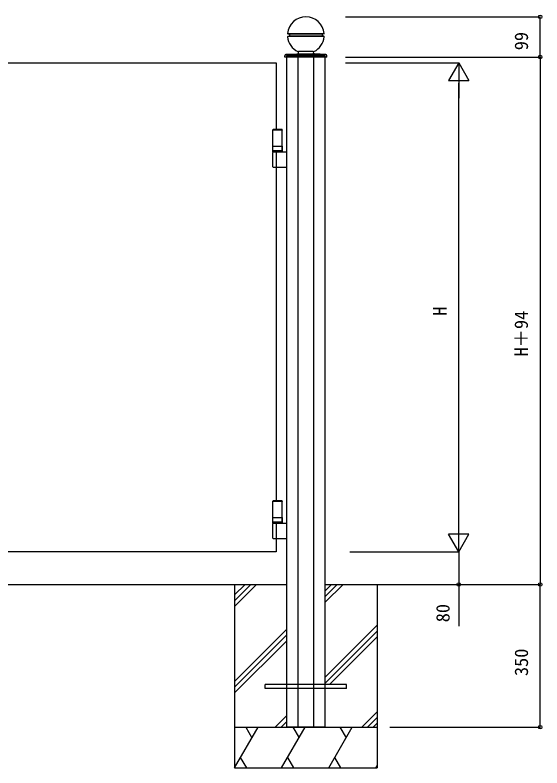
# Model space of a CAD drawing. Units: millimetres, scale not verified. Extents: x -4205 to 4205, y -2970 to 2970.
# Drawn here: x 205 to 1498, y -1087 to 760 of the extents above; entities that cross this region are included whole.
import ezdxf
from ezdxf.enums import TextEntityAlignment as Align

# ---------------------------------------------------------------- set-up
doc = ezdxf.new("R2010")
doc.units = ezdxf.units.MM
doc.header["$LTSCALE"] = 20
doc.layers.add('0-2_YKK_A1', color=4, linetype='Continuous')
doc.layers.add('0-3_YKK_D', color=6, linetype='Continuous')
doc.styles.add('ＭＳ ゴシック', font='')
doc.styles.get('ＭＳ ゴシック').set_extended_font_data('MS Gothic')

msp = doc.modelspace()

# ---------------------------------------------------------------- linework, layer by layer
at = {"layer": '0-2_YKK_A1'}
for p, q in [((962.84, 713.57), (874.3, 713.57)), ((962.84, 707.57), (874.3, 707.57)), ((874.64, 713.47), (877.67, 713.16)), ((874.64, 707.67), (877.67, 707.98)), ((959.14, 713.07), (878, 713.07)), ((959.14, 708.07), (878, 708.07)), ((878.57, 712.17), (878.57, 708.97)), ((958.57, 712.17), (958.57, 708.97)), ((962.5, 713.47), (959.47, 713.16)), ((962.5, 707.67), (959.47, 707.98)), ((900.78, 671.19), (936.35, 671.19)), ((867.07, 656.87), (867.24, 660.19)), ((970.07, 656.87), (867.07, 656.87)), ((967.87, 662.87), (869.27, 662.87)), ((869.91, 663.02), (897.6, 664.47)), ((871.07, 659.87), (871.07, -637.13)), ((966.07, 659.87), (871.07, 659.87)), ((897.24, 662.87), (909.89, 664.47)), ((897.24, 656.87), (897.24, 662.87)), ((897.6, 664.47), (939.53, 664.47)), ((899.32, -987.13), (899.32, 656.87)), ((927.25, 664.47), (939.9, 662.87)), ((937.82, -987.13), (937.82, 656.87)), ((967.23, 663.02), (939.53, 664.47)), ((939.9, 656.87), (939.9, 662.87)), ((966.07, -637.13), (966.07, 659.87)), ((970.07, 656.87), (969.9, 660.19)), ((846.07, 642.87), (846.07, 480.12)), ((837.57, 478.12), (838.72, 480.12)), ((837.57, 478.12), (860.57, 478.12)), ((837.57, 478.12), (837.57, 477.12)), ((860.57, 477.09), (837.57, 477.09)), ((837.57, 427.09), (837.57, 477.09)), ((838.72, 480.12), (859.41, 480.12)), ((860.57, 478.12), (859.41, 480.12)), ((860.57, 478.12), (860.57, 477.12)), ((860.57, 427.09), (860.57, 477.09)), ((860.57, 427.09), (837.57, 427.09)), ((837.57, 427.09), (837.57, 424.09)), ((846.07, 427.12), (846.07, -430.88)), ((846.07, 427.09), (860.57, 427.09)), ((860.57, 427.09), (860.57, 424.09)), ((860.57, 424.09), (837.57, 424.09)), ((837.57, 387.59), (837.57, 422.59)), ((839.07, 424.09), (871.07, 424.09)), ((871.07, 386.09), (839.07, 386.09)), ((837.57, -432.88), (838.72, -430.88)), ((837.57, -432.88), (860.57, -432.88)), ((837.57, -432.88), (837.57, -433.88)), ((860.57, -433.91), (837.57, -433.91)), ((837.57, -483.91), (837.57, -433.91)), ((838.72, -430.88), (859.41, -430.88)), ((860.57, -432.88), (859.41, -430.88)), ((860.57, -432.88), (860.57, -433.88)), ((860.57, -483.91), (860.57, -433.91)), ((860.57, -483.91), (837.57, -483.91)), ((837.57, -483.91), (837.57, -486.91)), ((860.57, -486.91), (837.57, -486.91)), ((837.57, -523.41), (837.57, -488.41)), ((839.07, -486.91), (871.07, -486.91)), ((846.07, -483.88), (846.07, -557.13)), ((846.07, -483.91), (860.57, -483.91)), ((860.57, -483.91), (860.57, -486.91)), ((871.07, -524.91), (839.07, -524.91)), ((-584.94, -637.13), (871.07, -637.13)), ((743.57, -637.13), (743.57, -1087.13)), ((743.57, -662.87), (769.3, -637.13)), ((743.57, -677.01), (783.45, -637.13)), ((743.57, -691.15), (797.59, -637.13)), ((871.07, -637.13), (871.07, -987.13)), ((966.07, -987.13), (966.07, -637.13)), ((966.07, -637.13), (1093.57, -637.13)), ((966.07, -652.5), (981.44, -637.13)), ((966.07, -666.64), (995.58, -637.13)), ((966.07, -680.78), (1009.72, -637.13)), ((1093.57, -637.13), (1093.57, -1087.13)), ((966.07, -864.63), (1093.57, -737.13)), ((743.57, -875), (871.07, -747.5)), ((966.07, -878.77), (1093.57, -751.27)), ((743.57, -889.14), (871.07, -761.64)), ((976.85, -882.13), (1093.57, -765.41)), ((743.57, -903.28), (871.07, -775.78)), ((1018.57, -882.13), (818.57, -882.13)), ((818.57, -892.13), (818.57, -882.13)), ((1018.57, -882.13), (818.57, -882.13)), ((818.57, -892.13), (818.57, -882.13)), ((1018.57, -892.13), (1018.57, -882.13)), ((1018.57, -892.13), (1018.57, -882.13)), ((1018.57, -892.13), (818.57, -892.13)), ((966.07, -892.91), (966.85, -892.13)), ((843.57, -987.13), (871.07, -959.63)), ((1055.7, -987.13), (1093.57, -949.26)), ((857.71, -987.13), (871.07, -973.77)), ((1069.84, -987.13), (1093.57, -963.4)), ((1083.99, -987.13), (1093.57, -977.55)), ((743.57, -987.13), (1093.57, -987.13)), ((743.57, -1087.13), (801.3, -987.13)), ((771.3, -987.13), (786.3, -1013.11)), ((859.04, -1087.13), (916.77, -987.13)), ((871.07, -987.13), (966.07, -987.13)), ((871.07, -987.13), (966.07, -987.13)), ((966.07, -987.13), (871.07, -987.13)), ((886.77, -987.13), (901.77, -1013.11)), ((974.51, -1087.13), (1032.24, -987.13)), ((1002.24, -987.13), (1017.24, -1013.11)), ((773.57, -1087.13), (758.57, -1061.15)), ((889.04, -1087.13), (874.04, -1061.15)), ((1004.51, -1087.13), (989.51, -1061.15)), ((743.57, -1087.13), (1093.57, -1087.13)), ((1089.98, -1087.13), (1093.57, -1080.91))]:
    msp.add_line(p, q, dxfattribs=at)
for points in [[(146.06, 142.87), (146.06, 642.87), (846.07, 642.87)], [(846.07, -557.13), (146.06, -557.13), (146.06, 22.87)]]:
    msp.add_lwpolyline(points, dxfattribs=at)
for points in [[(860.57, 424.09), (837.57, 424.09), (837.57, 438.09), (860.57, 438.09)], [(860.57, -486.91), (837.57, -486.91), (837.57, -472.91), (860.57, -472.91)]]:
    msp.add_lwpolyline(points, close=True, dxfattribs=at)
for centre, radius, start, end in [((918.57, 710.57), 45, 5.07958, 174.92042), ((874.74, 714.47), 1, 174.92042, 264.17353), ((874.74, 706.67), 1, 95.82647, 185.07958), ((918.57, 710.57), 45, 185.07958, 243.89328), ((877.57, 712.17), 1, 0, 84.17353), ((877.57, 708.97), 1, 275.82647, 0), ((918.57, 710.57), 45, 296.10672, 354.92042), ((959.57, 712.17), 1, 95.82647, 180), ((959.57, 708.97), 1, 180, 264.17353), ((962.4, 714.47), 1, 275.82647, 5.07958), ((962.4, 706.67), 1, 354.92042, 84.17353), ((897.45, 667.47), 3, 273, 63.89328), ((939.69, 667.47), 3, 116.10672, 267), ((870.24, 660.03), 3, 93, 177), ((966.9, 660.03), 3, 3, 87), ((839.07, 422.59), 1.5, 90, 180), ((839.07, 387.59), 1.5, 180, 270), ((839.07, -488.41), 1.5, 90, 180), ((839.07, -523.41), 1.5, 180, 270)]:
    msp.add_arc(centre, radius, start, end, dxfattribs=at)
at = {"layer": '0-3_YKK_D'}
for p, q in [((1015.61, 755.57), (1494.57, 755.57)), ((1493.57, 656.87), (1493.57, 755.57)), ((1015.91, 656.87), (1494.57, 656.87)), ((1015.91, 656.87), (1494.57, 656.87)), ((1493.57, 656.87), (1493.57, -637.13)), ((1015.95, 642.87), (1294.57, 642.87)), ((1293.57, 642.87), (1268.57, 599.57)), ((1293.57, 642.87), (1318.57, 599.57)), ((1293.57, 642.87), (1293.57, 556.27)), ((1268.57, 599.57), (1318.57, 599.57)), ((1293.57, -507.13), (1293.57, 592.87)), ((1293.57, -557.13), (1293.57, -470.53)), ((1293.57, -557.13), (1268.57, -513.83)), ((1318.57, -513.83), (1268.57, -513.83)), ((1293.57, -557.13), (1318.57, -513.83)), ((1026.03, -557.13), (1294.57, -557.13)), ((1026.03, -557.13), (1294.57, -557.13)), ((1094.57, -637.13), (1494.57, -637.13)), ((1094.57, -637.13), (1294.57, -637.13)), ((1312.34, -637.13), (1494.57, -637.13)), ((1493.57, -987.13), (1493.57, -637.13)), ((1124.57, -987.13), (1494.57, -987.13))]:
    msp.add_line(p, q, dxfattribs=at)
msp.add_lwpolyline([(1293.57, -557.13), (1293.57, -637.13), (1293.57, -739.21)], dxfattribs=at)
for centre in [(1493.57, 755.57), (1493.57, 656.87), (1493.57, 656.87), (1293.57, -637.13), (1493.57, -637.13), (1493.57, -637.13), (1493.57, -987.13)]:
    msp.add_circle(centre, 4.25, dxfattribs=at)

# ---------------------------------------------------------------- texts
at = {"layer": '0-3_YKK_D', "style": 'ＭＳ ゴシック'}
for s, p in [('99', (1473.57, 673.49)), ('H', (1273.57, 21.9)), ('H＋94', (1473.31, -77.83)), ('80', (1281.07, -729.78)), ('350', (1473.57, -861.73))]:
    msp.add_text(s, height=32.99, rotation=90, dxfattribs=at).set_placement(p, align=Align.BOTTOM_LEFT)

doc.saveas('drawing.dxf')
